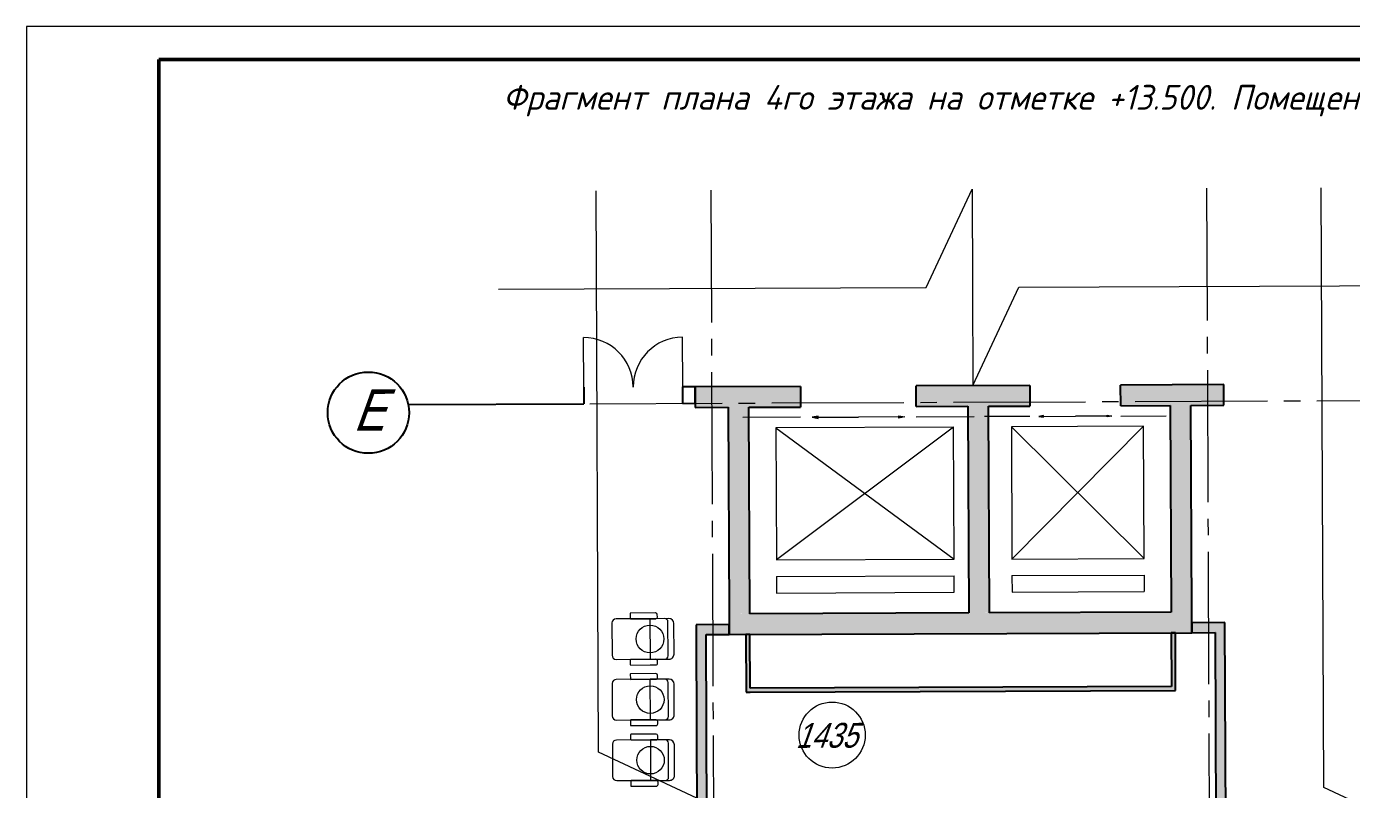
# Model space of a CAD drawing. Header units: millimetres. Extents: x 30169 to 203393, y 1026 to 13462.
# Drawn here: x 164151 to 172170, y 8290 to 12906 of the extents above; entities that cross this region are included whole.
import ezdxf

# ---------------------------------------------------------------- set-up
doc = ezdxf.new("R2010")
doc.units = ezdxf.units.MM
doc.linetypes.add('LTYPE_5', pattern=[1100, 800, -100, 100, -100])
for name, color, linetype, lineweight, true_color in [('STANDARD', 18, 'Continuous', 25, 0x000000), ('Горизонтали--LBL', 52, 'Continuous', 5, 0xb3b300), ('Общий01', 18, 'Continuous', 13, 0x000000), ('Стена', 18, 'Continuous', 50, 0x000000), ('Текст_1_10', 18, 'Continuous', 25, 0x000000)]:
    doc.layers.add(name, color=color, linetype=linetype, lineweight=lineweight, true_color=true_color)
doc.layers.add('АГПТ', color=7, linetype='Continuous')
doc.styles.add('ARIALUNICODEMS', font='ARIALUNI.ttf')
doc.styles.add('GOST-2.304_Type-B_italic', font='GOST_Common Italic.ttf')

# ---------------------------------------------------------------- blocks, each defined once
blk = doc.blocks.new('*U294')
at = {"lineweight": 0}
blk.add_lwpolyline([(-415, -5), (5, -5), (5, 292), (-415, 292)], close=True, dxfattribs=at)
at = {"color": 0, "linetype": 'Continuous', "lineweight": 50}
blk.add_lwpolyline([(-395, 287), (0, 287), (0, 0), (-395, 0)], close=True, dxfattribs=at)
blk = doc.blocks.new('книгохранилище')
at = {"layer": 'Общий01', "linetype": 'Continuous', "lineweight": 5}
h = blk.add_hatch(color=252, dxfattribs=at)
h.paths.add_polyline_path([(442782.2, -24239.4), (442136.1, -24004.2), (442093.4, -24121.7), (442739.4, -24356.8)])
h.paths.add_polyline_path([(441435.6, -23882.3), (441478.3, -23764.8), (440879.3, -23546.8), (440836.5, -23664.2)])
h.paths.add_polyline_path([(443886.3, -24641.2), (443299, -24427.5), (443256.2, -24544.9), (443843.5, -24758.7)])
for points in [[(441024.5, -23732.6), (440596.9, -24907.3), (440714.4, -24950), (441141.9, -23775.4)], [(442387, -24228.6), (441959.5, -25403.2), (442077, -25445.9), (442504.5, -24271.3)], [(443538.1, -24647.5), (443110.6, -25822.2), (443228.1, -25864.9), (443655.6, -24690.3)], [(443228.1, -25864.9), (440596.9, -24907.3), (440554.2, -25024.7), (443185.3, -25982.4)]]:
    blk.add_hatch(color=252, dxfattribs=at).paths.add_polyline_path(points)
at = {"layer": 'Стена', "linetype": 'Continuous', "lineweight": 5}
for points in [[(440366.3, -24956.3), (440554.2, -25024.7), (440574.7, -24968.3), (440386.8, -24899.9)], [(439567.6, -27326.1), (440422.6, -24976.8), (440366.3, -24956.3), (439511.2, -27305.5)], [(440648.2, -25058.9), (440528.5, -25387.8), (440551.9, -25396.4), (440671.7, -25067.5)], [(440551.9, -25396.4), (442971.7, -26277.1), (442980.2, -26253.6), (440560.5, -25372.9)], [(442980.2, -26253.6), (443091.4, -25948.2), (443067.9, -25939.6), (442956.7, -26245)], [(443185.3, -25982.4), (443373.3, -26050.8), (443393.8, -25994.4), (443205.9, -25926)], [(442518.2, -28400), (443373.3, -26050.8), (443316.9, -26030.3), (442461.8, -28379.5)]]:
    blk.add_hatch(color=252, dxfattribs=at).paths.add_polyline_path(points)
at = {"color": 252, "lineweight": 18}
for points in [[(437964.6, -29816.8), (439373.8, -25945.1), (438911, -25478.7), (439469.6, -25682), (440028.1, -25885.3), (439565.3, -25418.9), (440727.3, -22226.4)], [(439965.5, -22581.6), (442399.3, -23467.5), (442865.7, -23004.7), (442662.4, -23563.2), (442459.1, -24121.8), (442925.5, -23659), (445206.7, -24489.3)], [(442088.7, -31317.9), (443418.8, -27663.6), (442956, -27197.2), (443514.6, -27400.5), (444073.1, -27603.8), (443610.3, -27137.4), (444851.4, -23727.4)]]:
    blk.add_lwpolyline(points, dxfattribs=at)
at = {"layer": 'STANDARD', "color": 252, "linetype": 'Continuous', "lineweight": 5}
for centre in [(440095, -24884.2), (439969.6, -25228.7), (439844.2, -25573.3)]:
    blk.add_circle(centre, 83.5, dxfattribs=at)
at = {"layer": 'Горизонтали--LBL', "color": 252, "linetype": 'Continuous', "lineweight": 5}
for p, q in [((440137, -24768.8), (439944.2, -24698.6)), ((440035, -24697.7), (440025, -24725.3)), ((440181.5, -24748.4), (440038.2, -24696.3)), ((439912.1, -24713.5), (439845.2, -24897.4)), ((440026.5, -24728.6), (440169.7, -24780.7)), ((440137, -24768.8), (440053, -24999.6)), ((440137, -24768.8), (440169.7, -24780.7)), ((440244.9, -24808), (440137, -24768.8)), ((440182.5, -24774.7), (440187.4, -24761.2)), ((440162.3, -25018.1), (440232.6, -24824.9)), ((440199.3, -25020.9), (440262.8, -24846.5)), ((439860.2, -24929.4), (440053, -24999.6)), ((439939.3, -24960.9), (439929.2, -24988.5)), ((439930.7, -24991.7), (440073.9, -25043.8)), ((439930.7, -24991.7), (440073.9, -25043.8)), ((440085.7, -25011.5), (439942.5, -24959.4)), ((440053, -24999.6), (440160.9, -25038.9)), ((439786.7, -25058.1), (439719.8, -25241.9)), ((440011.6, -25113.3), (439818.8, -25043.2)), ((439909.6, -25042.3), (439899.6, -25069.9)), ((439901.1, -25073.1), (440044.3, -25125.2)), ((440056, -25092.9), (439912.8, -25040.8)), ((440041.2, -25031.9), (440073.9, -25043.8)), ((440086.8, -25037.8), (440091.7, -25024.3)), ((439927.6, -25344.2), (440011.6, -25113.3)), ((440011.6, -25113.3), (440044.3, -25125.2)), ((440119.5, -25152.6), (440011.6, -25113.3)), ((440036.9, -25362.6), (440107.2, -25169.4)), ((440057.1, -25119.3), (440062, -25105.8)), ((440073.9, -25365.5), (440137.4, -25191.1)), ((439734.8, -25274), (439927.6, -25344.2)), ((439813.9, -25305.4), (439803.8, -25333)), ((439805.3, -25336.2), (439948.5, -25388.4)), ((439805.3, -25336.2), (439948.5, -25388.4)), ((439960.3, -25356), (439817.1, -25303.9)), ((439661.3, -25402.6), (439594.4, -25586.5)), ((439886.2, -25457.9), (439693.4, -25387.7)), ((439784.2, -25386.9), (439774.2, -25414.5)), ((439775.7, -25417.7), (439918.9, -25469.8)), ((439930.6, -25437.5), (439787.4, -25385.4)), ((439915.8, -25376.5), (439948.5, -25388.4)), ((439927.6, -25344.2), (440035.5, -25383.4)), ((439961.3, -25382.4), (439966.3, -25368.9)), ((439886.2, -25457.9), (439802.2, -25688.7)), ((439886.2, -25457.9), (439918.9, -25469.8)), ((439994.1, -25497.2), (439886.2, -25457.9)), ((439931.7, -25463.8), (439936.6, -25450.3)), ((439911.5, -25707.2), (439981.8, -25514)), ((439948.5, -25710), (440012, -25535.6)), ((439609.3, -25618.5), (439802.2, -25688.7)), ((439688.4, -25650), (439678.4, -25677.6)), ((439834.9, -25700.6), (439691.7, -25648.5)), ((439679.9, -25680.8), (439823.1, -25732.9)), ((439679.9, -25680.8), (439823.1, -25732.9)), ((439790.4, -25721), (439823.1, -25732.9)), ((439802.2, -25688.7), (439910.1, -25728)), ((439835.9, -25726.9), (439840.9, -25713.4))]:
    blk.add_line(p, q, dxfattribs=at)
for centre, radius, start, end in [((439935.6, -24722.1), 25, 70, 160), ((440037.4, -24698.6), 2.5, 70, 160), ((440027.3, -24726.2), 2.5, 160, 250), ((440173.1, -24771.3), 10, 250, 340), ((440178, -24757.8), 10, 340, 70), ((440213.8, -24818), 20, 340, 70), ((440234.6, -24836.2), 30, 340, 70), ((439868.7, -24905.9), 25, 160, 250), ((439931.6, -24989.3), 2.5, 160, 250), ((439941.6, -24961.7), 2.5, 70, 160), ((440082.3, -25020.9), 10, 340, 70), ((440143.5, -25011.3), 20, 250, 340), ((439810.2, -25066.6), 25, 70, 160), ((439901.9, -25070.8), 2.5, 160, 250), ((439912, -25043.2), 2.5, 70, 160), ((440052.6, -25102.3), 10, 340, 70), ((440077.4, -25034.4), 10, 250, 340), ((440171.1, -25010.7), 30, 250, 340), ((440047.7, -25115.8), 10, 250, 340), ((440088.4, -25162.6), 20, 340, 70), ((440109.2, -25180.8), 30, 340, 70), ((439743.3, -25250.5), 25, 160, 250), ((439806.2, -25333.9), 2.5, 160, 250), ((439816.2, -25306.3), 2.5, 70, 160), ((439684.8, -25411.2), 25, 70, 160), ((439776.5, -25415.3), 2.5, 160, 250), ((439786.6, -25387.7), 2.5, 70, 160), ((439951.9, -25379), 10, 250, 340), ((439956.9, -25365.4), 10, 340, 70), ((440018.1, -25355.8), 20, 250, 340), ((440045.7, -25355.2), 30, 250, 340), ((439922.3, -25460.4), 10, 250, 340), ((439927.2, -25446.9), 10, 340, 70), ((439963, -25507.1), 20, 340, 70), ((439983.8, -25525.3), 30, 340, 70), ((439617.9, -25595), 25, 160, 250), ((439690.8, -25650.8), 2.5, 70, 160), ((439680.7, -25678.4), 2.5, 160, 250), ((439826.5, -25723.5), 10, 250, 340), ((439831.5, -25710), 10, 340, 70), ((439892.7, -25700.4), 20, 250, 340), ((439920.3, -25699.8), 30, 250, 340)]:
    blk.add_arc(centre, radius, start, end, dxfattribs=at)
at = {"layer": 'Общий01', "color": 252, "linetype": 'LTYPE_5', "lineweight": 5}
for p, q in [((441379.8, -22463.9), (438617.1, -30054.3)), ((439212.4, -23046.5), (444969.2, -25141.8)), ((444198.9, -23489.9), (441436.2, -31080.4))]:
    blk.add_line(p, q, dxfattribs=at)
at = {"layer": 'Общий01', "color": 252, "linetype": 'Continuous', "lineweight": 25}
for p, q in [((440879.3, -23546.8), (440836.5, -23664.2)), ((441478.3, -23764.8), (440879.3, -23546.8)), ((441024.5, -23732.6), (440596.9, -24907.3)), ((440836.5, -23664.2), (441024.5, -23732.6)), ((440714.4, -24950), (441141.9, -23775.4)), ((441141.9, -23775.4), (441435.6, -23882.3)), ((441478.3, -23764.8), (441435.6, -23882.3)), ((442093.4, -24121.7), (442136.1, -24004.2)), ((442782.2, -24239.4), (442136.1, -24004.2)), ((442093.4, -24121.7), (442387, -24228.6)), ((442387, -24228.6), (441959.5, -25403.2)), ((442077, -25445.9), (442504.5, -24271.3)), ((442504.5, -24271.3), (442739.4, -24356.8)), ((442782.2, -24239.4), (442739.4, -24356.8)), ((443256.2, -24544.9), (443299, -24427.5)), ((443886.3, -24641.2), (443299, -24427.5)), ((443256.2, -24544.9), (443538.1, -24647.5)), ((443538.1, -24647.5), (443110.6, -25822.2)), ((443228.1, -25864.9), (443655.6, -24690.3)), ((443655.6, -24690.3), (443843.5, -24758.7)), ((443843.5, -24758.7), (443886.3, -24641.2)), ((440596.9, -24907.3), (440554.2, -25024.7)), ((441959.5, -25403.2), (440714.4, -24950)), ((440554.2, -25024.7), (443185.3, -25982.4)), ((443110.6, -25822.2), (442077, -25445.9)), ((443185.3, -25982.4), (443228.1, -25864.9))]:
    blk.add_line(p, q, dxfattribs=at)
at = {"layer": 'Общий01', "color": 252, "linetype": 'Continuous', "lineweight": 5}
for p, q in [((441414.2, -23941), (441085.3, -23821.3)), ((441251.9, -23948.4), (440978.3, -24700.2)), ((442262, -24316.1), (441251.9, -23948.4)), ((441251.9, -23948.4), (441988.4, -25067.9)), ((441480, -23964.9), (441743.1, -24060.7)), ((441480, -23964.9), (441510.5, -23983.5)), ((441515.3, -23970.3), (441480, -23964.9)), ((441510.5, -23983.5), (441515.3, -23970.3)), ((442006.2, -24156.5), (441743.1, -24060.7)), ((441970.9, -24151.1), (441975.7, -24137.9)), ((442006.2, -24156.5), (441970.9, -24151.1)), ((441975.7, -24137.9), (442006.2, -24156.5)), ((442072, -24180.4), (442400.9, -24300.1)), ((442262, -24316.1), (440978.3, -24700.2)), ((441988.4, -25067.9), (442262, -24316.1)), ((442718, -24415.6), (442459.6, -24321.5)), ((442590.9, -24435.8), (442317.3, -25187.6)), ((443342.7, -24709.4), (442590.9, -24435.8)), ((442590.9, -24435.8), (443069.1, -25461.2)), ((442769.7, -24434.4), (442976.4, -24509.6)), ((442769.7, -24434.4), (442793.7, -24448.9)), ((442797.4, -24438.6), (442769.7, -24434.4)), ((442793.7, -24448.9), (442797.4, -24438.6)), ((443183.2, -24584.9), (442976.4, -24509.6)), ((443155.5, -24580.6), (443159.2, -24570.3)), ((443183.2, -24584.9), (443155.5, -24580.6)), ((443159.2, -24570.3), (443183.2, -24584.9)), ((443234.9, -24603.7), (443493.3, -24697.7)), ((440978.3, -24700.2), (441988.4, -25067.9)), ((443342.7, -24709.4), (442317.3, -25187.6)), ((443069.1, -25461.2), (443342.7, -24709.4)), ((440944.1, -24794.2), (440909.9, -24888.1)), ((440944.1, -24794.2), (441954.2, -25161.8)), ((440909.9, -24888.1), (441920, -25255.8)), ((441920, -25255.8), (441954.2, -25161.8)), ((442317.3, -25187.6), (443069.1, -25461.2)), ((442283.1, -25281.5), (442248.9, -25375.5)), ((442283.1, -25281.5), (443034.9, -25555.2)), ((442248.9, -25375.5), (443000.7, -25649.1)), ((443034.9, -25555.2), (443000.7, -25649.1))]:
    blk.add_line(p, q, dxfattribs=at)
at = {"layer": 'Общий01', "color": 252, "linetype": 'Continuous', "lineweight": 25}
blk.add_circle((438969.1, -23009.8), 246, dxfattribs=at)
at = {"layer": 'Стена', "color": 252, "linetype": 'Continuous', "lineweight": 25}
for p, q in [((439212.4, -23046.5), (440210.8, -23409.9)), ((440245, -23315.9), (440210.8, -23409.9)), ((440774.6, -23615.1), (440808.8, -23521.1)), ((440879.3, -23546.8), (440808.8, -23521.1)), ((440845.1, -23640.7), (440879.3, -23546.8)), ((440774.6, -23615.1), (440845.1, -23640.7)), ((440386.8, -24899.9), (440366.3, -24956.3)), ((440574.7, -24968.3), (440386.8, -24899.9)), ((440366.3, -24956.3), (439511.2, -27305.5)), ((439567.6, -27326.1), (440422.6, -24976.8)), ((440422.6, -24976.8), (440554.2, -25024.7)), ((440554.2, -25024.7), (440574.7, -24968.3)), ((440648.2, -25058.9), (440528.5, -25387.8)), ((440560.5, -25372.9), (440671.7, -25067.5)), ((440671.7, -25067.5), (440648.2, -25058.9)), ((440528.5, -25387.8), (440551.9, -25396.4)), ((440551.9, -25396.4), (442971.7, -26277.1)), ((442956.7, -26245), (440560.5, -25372.9)), ((443067.9, -25939.6), (442956.7, -26245)), ((442980.2, -26253.6), (443091.4, -25948.2)), ((443091.4, -25948.2), (443067.9, -25939.6)), ((443205.9, -25926), (443185.3, -25982.4)), ((443393.8, -25994.4), (443205.9, -25926)), ((443316.9, -26030.3), (442461.8, -28379.5)), ((442518.2, -28400), (443393.8, -25994.4)), ((443185.3, -25982.4), (443316.9, -26030.3)), ((442971.7, -26277.1), (442980.2, -26253.6))]:
    blk.add_line(p, q, dxfattribs=at)
at = {"layer": 'Стена', "color": 252, "linetype": 'Continuous', "lineweight": 5}
for p, q in [((440245, -23315.9), (440347.6, -23034)), ((440808.8, -23521.1), (440911.4, -23239.2))]:
    blk.add_line(p, q, dxfattribs=at)
for centre, start, end in [((440245, -23315.9), 340, 70), ((440808.8, -23521.1), 70, 160)]:
    blk.add_arc(centre, 300, start, end, dxfattribs=at)
at = {"layer": 'Текст_1_10', "color": 252, "linetype": 'Continuous', "lineweight": 5}
blk.add_circle((440928.2, -25810.8), 200, dxfattribs=at)
at = {"layer": 'Общий01', "color": 252, "linetype": 'Continuous', "lineweight": 25, "style": 'ARIALUNICODEMS', "oblique": 20, "width": 0.8}
blk.add_text('Е', height=250, rotation=340, dxfattribs=at).set_placement((438844.3, -23080.1))
at = {"layer": 'Текст_1_10', "color": 252, "linetype": 'Continuous', "lineweight": 5, "style": 'ARIALUNICODEMS', "oblique": 20, "width": 0.8}
blk.add_text('1435', height=150, rotation=340, dxfattribs=at).set_placement((440694.4, -25807.3))

msp = doc.modelspace()

# ---------------------------------------------------------------- block references
at = {"rotation": 20.23190506466768}
msp.add_blockref('книгохранилище', (-253622.3, -119644.7), dxfattribs=at)
at = {"xscale": 40, "yscale": 40, "zscale": 40}
msp.add_blockref('*U294', (180750.9, 1226.4), dxfattribs=at)

# ---------------------------------------------------------------- texts
at = {"layer": 'АГПТ', "insert": (167033.5, 12553), "char_height": 150, "attachment_point": 1, "style": 'GOST-2.304_Type-B_italic'}
msp.add_mtext_dynamic_manual_height_columns('Фрагмент плана 4го этажа на отметке +13.500. Помещение кроссовой', width=8419.948, gutter_width=1, heights=[0], dxfattribs=at)

doc.saveas('drawing.dxf')
